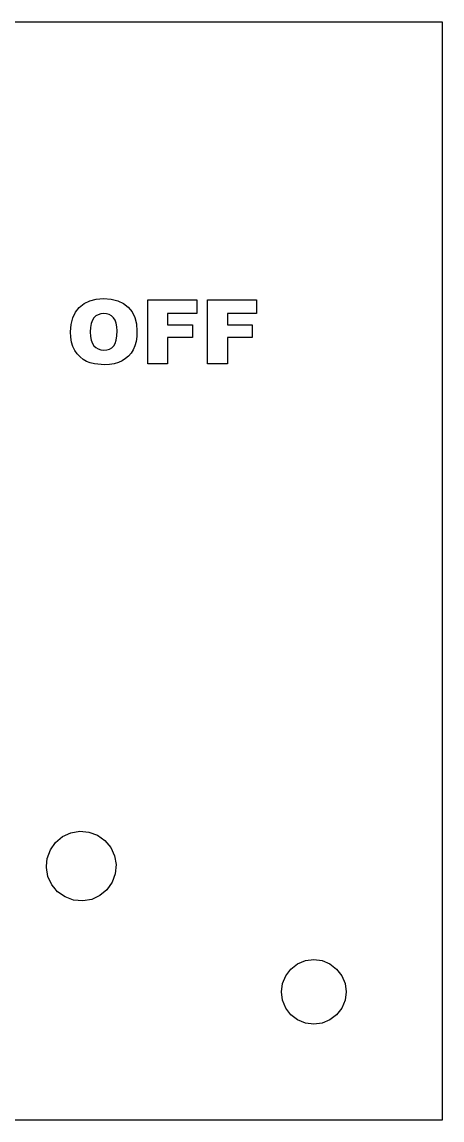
# Model space of a CAD drawing. Header units: metres. Extents: x 0 to 5.2, y 0 to 2.14.
# Drawn here: x 4.385 to 5.204, y 0 to 2.142 of the extents above; entities that cross this region are included whole.
import ezdxf

# ---------------------------------------------------------------- set-up
doc = ezdxf.new("R2010")
doc.units = ezdxf.units.M

msp = doc.modelspace()

# ---------------------------------------------------------------- linework, layer by layer
at = {"layer": 'EXTRUDER_SIDE'}
for p, q in [((0, 2.142, 0.0626), (5.204, 2.142, 0.0626)), ((0, 2.142, 0.0001), (5.204, 2.142, 0.0001)), ((5.204, 2.142, 0.0626), (5.204, 2.142, 0.0001)), ((5.204, 2.142, 0.0626), (5.204, 0, 0.0625)), ((5.204, 2.142, 0.0001), (5.204, 0)), ((4.4645, 0.5528, 0.0625), (4.4806, 0.5602, 0.0625)), ((4.4645, 0.5528, 0), (4.4806, 0.5602, 0)), ((4.4806, 0.5602, 0.0625), (4.498, 0.5633, 0.0625)), ((4.4806, 0.5602, 0), (4.498, 0.5633, 0)), ((4.4806, 0.5602, 0.0625), (4.4806, 0.5602, 0)), ((4.498, 0.5633, 0.0625), (4.5157, 0.5617, 0.0625)), ((4.498, 0.5633, 0.0625), (4.498, 0.5633, 0)), ((4.498, 0.5633, 0), (4.5157, 0.5617, 0)), ((4.5157, 0.5617, 0.0625), (4.5324, 0.5556, 0.0625)), ((4.5157, 0.5617, 0.0625), (4.5157, 0.5617, 0)), ((4.5157, 0.5617, 0), (4.5324, 0.5556, 0)), ((4.4406, 0.5269, 0.0625), (4.4508, 0.5414, 0.0625)), ((4.4406, 0.5269, 0), (4.4508, 0.5414, 0)), ((4.4508, 0.5414, 0.0625), (4.4645, 0.5528, 0.0625)), ((4.4508, 0.5414, 0), (4.4645, 0.5528, 0)), ((4.4508, 0.5414, 0.0625), (4.4508, 0.5414, 0)), ((4.4645, 0.5528, 0.0625), (4.4645, 0.5528, 0)), ((4.5324, 0.5556, 0.0625), (4.5324, 0.5556, 0)), ((4.5324, 0.5556, 0.0625), (4.5469, 0.5454, 0.0625)), ((4.5324, 0.5556, 0), (4.5469, 0.5454, 0)), ((4.5469, 0.5454, 0.0625), (4.5469, 0.5454, 0)), ((4.5469, 0.5454, 0.0625), (4.5583, 0.5317, 0.0625)), ((4.5469, 0.5454, 0), (4.5583, 0.5317, 0)), ((4.4345, 0.5102, 0.0625), (4.4406, 0.5269, 0.0625)), ((4.4345, 0.5102, 0), (4.4406, 0.5269, 0)), ((4.4406, 0.5269, 0.0625), (4.4406, 0.5269, 0)), ((4.5583, 0.5317, 0.0625), (4.5583, 0.5317, 0)), ((4.5583, 0.5317, 0.0625), (4.5658, 0.5156, 0.0625)), ((4.5583, 0.5317, 0), (4.5658, 0.5156, 0)), ((4.5658, 0.5156, 0.0625), (4.5658, 0.5156, 0)), ((4.5658, 0.5156, 0.0625), (4.5688, 0.4982, 0.0625)), ((4.5658, 0.5156, 0), (4.5688, 0.4982, 0)), ((4.4329, 0.4925, 0.0625), (4.4332, 0.4953, 0.0625)), ((4.4329, 0.4925, 0), (4.4332, 0.4953, 0)), ((4.4332, 0.4953, 0.0625), (4.4345, 0.5102, 0.0625)), ((4.4332, 0.4953, 0), (4.4345, 0.5102, 0)), ((4.4332, 0.4953, 0.0625), (4.4332, 0.4953, 0)), ((4.4345, 0.5102, 0.0625), (4.4345, 0.5102, 0)), ((4.5688, 0.4982, 0.0625), (4.5672, 0.4805, 0.0625)), ((4.5688, 0.4982, 0), (4.5672, 0.4805, 0)), ((4.5688, 0.4982, 0.0625), (4.5688, 0.4982, 0)), ((4.436, 0.475, 0.0625), (4.4329, 0.4925, 0.0625)), ((4.4329, 0.4925, 0.0625), (4.4329, 0.4925, 0)), ((4.436, 0.475, 0), (4.4329, 0.4925, 0)), ((4.4434, 0.4589, 0.0625), (4.436, 0.475, 0.0625)), ((4.436, 0.475, 0.0625), (4.436, 0.475, 0)), ((4.4434, 0.4589, 0), (4.436, 0.475, 0)), ((4.5672, 0.4805, 0.0625), (4.5611, 0.4638, 0.0625)), ((4.5672, 0.4805, 0), (4.5611, 0.4638, 0)), ((4.5672, 0.4805, 0.0625), (4.5672, 0.4805, 0)), ((4.4473, 0.4543, 0.0625), (4.4434, 0.4589, 0.0625)), ((4.4434, 0.4589, 0.0625), (4.4434, 0.4589, 0)), ((4.4473, 0.4543, 0), (4.4434, 0.4589, 0)), ((4.4473, 0.4543, 0.0625), (4.4473, 0.4543, 0)), ((4.4548, 0.4453, 0.0625), (4.4473, 0.4543, 0.0625)), ((4.4548, 0.4453, 0), (4.4473, 0.4543, 0)), ((4.5611, 0.4638, 0.0625), (4.5509, 0.4493, 0.0625)), ((4.5611, 0.4638, 0), (4.5509, 0.4493, 0)), ((4.5611, 0.4638, 0.0625), (4.5611, 0.4638, 0)), ((4.4548, 0.4453, 0.0625), (4.4548, 0.4453, 0)), ((4.4693, 0.4351, 0.0625), (4.4548, 0.4453, 0.0625)), ((4.4693, 0.4351, 0), (4.4548, 0.4453, 0)), ((4.486, 0.429, 0.0625), (4.4693, 0.4351, 0.0625)), ((4.4693, 0.4351, 0.0625), (4.4693, 0.4351, 0)), ((4.486, 0.429, 0), (4.4693, 0.4351, 0)), ((4.486, 0.429, 0.0625), (4.486, 0.429, 0)), ((4.5037, 0.4274, 0.0625), (4.486, 0.429, 0.0625)), ((4.5037, 0.4274, 0), (4.486, 0.429, 0)), ((4.5212, 0.4304, 0.0625), (4.5037, 0.4274, 0.0625)), ((4.5212, 0.4304, 0), (4.5037, 0.4274, 0)), ((4.5373, 0.4379, 0.0625), (4.5212, 0.4304, 0.0625)), ((4.5373, 0.4379, 0), (4.5212, 0.4304, 0)), ((4.5212, 0.4304, 0.0625), (4.5212, 0.4304, 0)), ((4.5509, 0.4493, 0.0625), (4.5373, 0.4379, 0.0625)), ((4.5509, 0.4493, 0), (4.5373, 0.4379, 0)), ((4.5373, 0.4379, 0.0625), (4.5373, 0.4379, 0)), ((4.5509, 0.4493, 0.0625), (4.5509, 0.4493, 0)), ((4.5037, 0.4274, 0.0625), (4.5037, 0.4274, 0)), ((4.9095, 0.2945, 0.0625), (4.9225, 0.3046, 0.0625)), ((4.9095, 0.2945, 0.0005), (4.9225, 0.3046, 0.0005)), ((4.9225, 0.3046, 0.0625), (4.9377, 0.3109, 0.0625)), ((4.9225, 0.3046, 0.0005), (4.9377, 0.3109, 0.0005)), ((4.9225, 0.3046, 0.0625), (4.9225, 0.3046, 0.0005)), ((4.9377, 0.3109, 0.0625), (4.954, 0.313, 0.0625)), ((4.9377, 0.3109, 0.0005), (4.954, 0.313, 0.0005)), ((4.9377, 0.3109, 0.0625), (4.9377, 0.3109, 0.0005)), ((4.954, 0.313, 0.0625), (4.9703, 0.3109, 0.0625)), ((4.954, 0.313, 0.0005), (4.9703, 0.3109, 0.0005)), ((4.954, 0.313, 0.0625), (4.954, 0.313, 0.0005)), ((4.9703, 0.3109, 0.0625), (4.9855, 0.3046, 0.0625)), ((4.9703, 0.3109, 0.0005), (4.9855, 0.3046, 0.0005)), ((4.9703, 0.3109, 0.0625), (4.9703, 0.3109, 0.0005)), ((4.9855, 0.3046, 0.0625), (4.9985, 0.2945, 0.0625)), ((4.9855, 0.3046, 0.0005), (4.9985, 0.2945, 0.0005)), ((4.9855, 0.3046, 0.0625), (4.9855, 0.3046, 0.0005)), ((4.8931, 0.2663, 0.0625), (4.8994, 0.2815, 0.0625)), ((4.8931, 0.2663, 0.0005), (4.8994, 0.2815, 0.0005)), ((4.8994, 0.2815, 0.0625), (4.9095, 0.2945, 0.0625)), ((4.8994, 0.2815, 0.0005), (4.9095, 0.2945, 0.0005)), ((4.8994, 0.2815, 0.0625), (4.8994, 0.2815, 0.0005)), ((4.9095, 0.2945, 0.0625), (4.9095, 0.2945, 0.0005)), ((4.9985, 0.2945, 0.0625), (5.0086, 0.2815, 0.0625)), ((4.9985, 0.2945, 0.0005), (5.0086, 0.2815, 0.0005)), ((4.9985, 0.2945, 0.0625), (4.9985, 0.2945, 0.0005)), ((5.0086, 0.2815, 0.0625), (5.0149, 0.2663, 0.0625)), ((5.0086, 0.2815, 0.0005), (5.0149, 0.2663, 0.0005)), ((5.0086, 0.2815, 0.0625), (5.0086, 0.2815, 0.0005)), ((4.891, 0.25, 0.0625), (4.8931, 0.2663, 0.0625)), ((4.891, 0.25, 0.0005), (4.8931, 0.2663, 0.0005)), ((4.8931, 0.2663, 0.0625), (4.8931, 0.2663, 0.0005)), ((5.0149, 0.2663, 0.0625), (5.017, 0.25, 0.0625)), ((5.0149, 0.2663, 0.0005), (5.017, 0.25, 0.0005)), ((5.0149, 0.2663, 0.0625), (5.0149, 0.2663, 0.0005)), ((4.8931, 0.2337, 0.0625), (4.891, 0.25, 0.0625)), ((4.8931, 0.2337, 0.0005), (4.891, 0.25, 0.0005)), ((4.891, 0.25, 0.0625), (4.891, 0.25, 0.0005)), ((5.017, 0.25, 0.0625), (5.0149, 0.2337, 0.0625)), ((5.017, 0.25, 0.0005), (5.0149, 0.2337, 0.0005)), ((5.017, 0.25, 0.0625), (5.017, 0.25, 0.0005)), ((4.8994, 0.2185, 0.0625), (4.8931, 0.2337, 0.0625)), ((4.8994, 0.2185, 0.0005), (4.8931, 0.2337, 0.0005)), ((4.8931, 0.2337, 0.0625), (4.8931, 0.2337, 0.0005)), ((4.9095, 0.2054, 0.0625), (4.8994, 0.2185, 0.0625)), ((4.9095, 0.2055, 0.0005), (4.8994, 0.2185, 0.0005)), ((4.8994, 0.2185, 0.0625), (4.8994, 0.2185, 0.0005)), ((5.0086, 0.2185, 0.0625), (4.9985, 0.2054, 0.0625)), ((5.0086, 0.2185, 0.0005), (4.9985, 0.2055, 0.0005)), ((5.0149, 0.2337, 0.0625), (5.0086, 0.2185, 0.0625)), ((5.0149, 0.2337, 0.0005), (5.0086, 0.2185, 0.0005)), ((5.0086, 0.2185, 0.0625), (5.0086, 0.2185, 0.0005)), ((5.0149, 0.2337, 0.0625), (5.0149, 0.2337, 0.0005)), ((4.9225, 0.1954, 0.0005), (4.9095, 0.2055, 0.0005)), ((4.9095, 0.2054, 0.0625), (4.9095, 0.2055, 0.0005)), ((4.9225, 0.1954, 0.0625), (4.9095, 0.2054, 0.0625)), ((4.9377, 0.1891, 0.0625), (4.9225, 0.1954, 0.0625)), ((4.9377, 0.1891, 0.0005), (4.9225, 0.1954, 0.0005)), ((4.9225, 0.1954, 0.0625), (4.9225, 0.1954, 0.0005)), ((4.9855, 0.1954, 0.0625), (4.9703, 0.1891, 0.0625)), ((4.9855, 0.1954, 0.0005), (4.9703, 0.1891, 0.0005)), ((4.9985, 0.2055, 0.0005), (4.9855, 0.1954, 0.0005)), ((4.9985, 0.2054, 0.0625), (4.9855, 0.1954, 0.0625)), ((4.9855, 0.1954, 0.0625), (4.9855, 0.1954, 0.0005)), ((4.9985, 0.2054, 0.0625), (4.9985, 0.2055, 0.0005)), ((4.954, 0.187, 0.0625), (4.9377, 0.1891, 0.0625)), ((4.954, 0.187, 0.0005), (4.9377, 0.1891, 0.0005)), ((4.9377, 0.1891, 0.0625), (4.9377, 0.1891, 0.0005)), ((4.9703, 0.1891, 0.0625), (4.954, 0.187, 0.0625)), ((4.9703, 0.1891, 0.0005), (4.954, 0.187, 0.0005)), ((4.954, 0.187, 0.0625), (4.954, 0.187, 0.0005)), ((4.9703, 0.1891, 0.0625), (4.9703, 0.1891, 0.0005)), ((5.204, 0), (0, 0)), ((5.204, 0, 0.0625), (5.204, 0)), ((5.204, 0, 0.0625), (0, 0, 0.0625))]:
    msp.add_line(p, q, dxfattribs=at)
at = {"layer": 'OFF'}
for p, q in [((4.4895, 1.5759, 0.0626), (4.4969, 1.5853, 0.0626)), ((4.4895, 1.5759, 0.0946), (4.4969, 1.5853, 0.0946)), ((4.4969, 1.5853, 0.0626), (4.5063, 1.5928, 0.0626)), ((4.4969, 1.5853, 0.0946), (4.5063, 1.5928, 0.0946)), ((4.4969, 1.5853, 0.0626), (4.4969, 1.5853, 0.0946)), ((4.5063, 1.5928, 0.0626), (4.5173, 1.5981, 0.0626)), ((4.5063, 1.5928, 0.0946), (4.5173, 1.5981, 0.0946)), ((4.5063, 1.5928, 0.0626), (4.5063, 1.5928, 0.0946)), ((4.5173, 1.5981, 0.0626), (4.53, 1.6013, 0.0626)), ((4.5173, 1.5981, 0.0946), (4.53, 1.6013, 0.0946)), ((4.5173, 1.5981, 0.0626), (4.5173, 1.5981, 0.0946)), ((4.53, 1.6013, 0.0626), (4.5444, 1.6024, 0.0626)), ((4.53, 1.6013, 0.0946), (4.5444, 1.6024, 0.0946)), ((4.53, 1.6013, 0.0626), (4.53, 1.6013, 0.0946)), ((4.5444, 1.6024, 0.0626), (4.5591, 1.6013, 0.0626)), ((4.5444, 1.6024, 0.0946), (4.5591, 1.6013, 0.0946)), ((4.5444, 1.6024, 0.0626), (4.5444, 1.6024, 0.0946)), ((4.5591, 1.6013, 0.0626), (4.5721, 1.5982, 0.0626)), ((4.5591, 1.6013, 0.0946), (4.5721, 1.5982, 0.0946)), ((4.5591, 1.6013, 0.0626), (4.5591, 1.6013, 0.0946)), ((4.5721, 1.5982, 0.0626), (4.5832, 1.5929, 0.0626)), ((4.5721, 1.5982, 0.0946), (4.5832, 1.5929, 0.0946)), ((4.5721, 1.5982, 0.0626), (4.5721, 1.5982, 0.0946)), ((4.5832, 1.5929, 0.0626), (4.5925, 1.5856, 0.0626)), ((4.5832, 1.5929, 0.0946), (4.5925, 1.5856, 0.0946)), ((4.5832, 1.5929, 0.0626), (4.5832, 1.5929, 0.0946)), ((4.5925, 1.5856, 0.0626), (4.5999, 1.5764, 0.0626)), ((4.5925, 1.5856, 0.0946), (4.5999, 1.5764, 0.0946)), ((4.5925, 1.5856, 0.0626), (4.5925, 1.5856, 0.0946)), ((4.6304, 1.6002, 0.0626), (4.7259, 1.6002, 0.0626)), ((4.6304, 1.4752, 0.0626), (4.6304, 1.6002, 0.0626)), ((4.6304, 1.6002, 0.0946), (4.7259, 1.6002, 0.0946)), ((4.6304, 1.4752, 0.0946), (4.6304, 1.6002, 0.0946)), ((4.6304, 1.6002, 0.0626), (4.6304, 1.6002, 0.0946)), ((4.7259, 1.6002, 0.0626), (4.7259, 1.5734, 0.0626)), ((4.7259, 1.6002, 0.0946), (4.7259, 1.5734, 0.0946)), ((4.7259, 1.6002, 0.0626), (4.7259, 1.6002, 0.0946)), ((4.7469, 1.6002, 0.0626), (4.8424, 1.6002, 0.0626)), ((4.7469, 1.4752, 0.0626), (4.7469, 1.6002, 0.0626)), ((4.7469, 1.6002, 0.0946), (4.8424, 1.6002, 0.0946)), ((4.7469, 1.4752, 0.0946), (4.7469, 1.6002, 0.0946)), ((4.7469, 1.6002, 0.0626), (4.7469, 1.6002, 0.0946)), ((4.8424, 1.6002, 0.0626), (4.8424, 1.5734, 0.0626)), ((4.8424, 1.6002, 0.0946), (4.8424, 1.5734, 0.0946)), ((4.8424, 1.6002, 0.0626), (4.8424, 1.6002, 0.0946)), ((4.481, 1.5521, 0.0626), (4.4841, 1.5649, 0.0626)), ((4.481, 1.5521, 0.0946), (4.4841, 1.5649, 0.0946)), ((4.4841, 1.5649, 0.0626), (4.4895, 1.5759, 0.0626)), ((4.4841, 1.5649, 0.0946), (4.4895, 1.5759, 0.0946)), ((4.4841, 1.5649, 0.0626), (4.4841, 1.5649, 0.0946)), ((4.4895, 1.5759, 0.0626), (4.4895, 1.5759, 0.0946)), ((4.5256, 1.5648, 0.0626), (4.5225, 1.56, 0.0626)), ((4.5256, 1.5648, 0.0946), (4.5225, 1.56, 0.0946)), ((4.5294, 1.5685, 0.0626), (4.5256, 1.5648, 0.0626)), ((4.5294, 1.5685, 0.0946), (4.5256, 1.5648, 0.0946)), ((4.5256, 1.5648, 0.0626), (4.5256, 1.5648, 0.0946)), ((4.5338, 1.571, 0.0626), (4.5294, 1.5685, 0.0626)), ((4.5338, 1.571, 0.0946), (4.5294, 1.5685, 0.0946)), ((4.5294, 1.5685, 0.0626), (4.5294, 1.5685, 0.0946)), ((4.5388, 1.5726, 0.0626), (4.5338, 1.571, 0.0626)), ((4.5388, 1.5726, 0.0946), (4.5338, 1.571, 0.0946)), ((4.5338, 1.571, 0.0626), (4.5338, 1.571, 0.0946)), ((4.5443, 1.5731, 0.0626), (4.5388, 1.5726, 0.0626)), ((4.5443, 1.5731, 0.0946), (4.5388, 1.5726, 0.0946)), ((4.5388, 1.5726, 0.0626), (4.5388, 1.5726, 0.0946)), ((4.5501, 1.5726, 0.0626), (4.5443, 1.5731, 0.0626)), ((4.5501, 1.5726, 0.0946), (4.5443, 1.5731, 0.0946)), ((4.5443, 1.5731, 0.0626), (4.5443, 1.5731, 0.0946)), ((4.5553, 1.5711, 0.0626), (4.5501, 1.5726, 0.0626)), ((4.5553, 1.5711, 0.0946), (4.5501, 1.5726, 0.0946)), ((4.5501, 1.5726, 0.0626), (4.5501, 1.5726, 0.0946)), ((4.5598, 1.5685, 0.0626), (4.5553, 1.5711, 0.0626)), ((4.5598, 1.5685, 0.0946), (4.5553, 1.5711, 0.0946)), ((4.5553, 1.5711, 0.0626), (4.5553, 1.5711, 0.0946)), ((4.5637, 1.565, 0.0626), (4.5598, 1.5685, 0.0626)), ((4.5637, 1.565, 0.0946), (4.5598, 1.5685, 0.0946)), ((4.5598, 1.5685, 0.0626), (4.5598, 1.5685, 0.0946)), ((4.5668, 1.5603, 0.0626), (4.5637, 1.565, 0.0626)), ((4.5668, 1.5603, 0.0946), (4.5637, 1.565, 0.0946)), ((4.5637, 1.565, 0.0626), (4.5637, 1.565, 0.0946)), ((4.5999, 1.5764, 0.0626), (4.6052, 1.5655, 0.0626)), ((4.5999, 1.5764, 0.0946), (4.6052, 1.5655, 0.0946)), ((4.5999, 1.5764, 0.0626), (4.5999, 1.5764, 0.0946)), ((4.6052, 1.5655, 0.0626), (4.6083, 1.5529, 0.0626)), ((4.6052, 1.5655, 0.0946), (4.6083, 1.5529, 0.0946)), ((4.6052, 1.5655, 0.0626), (4.6052, 1.5655, 0.0946)), ((4.7259, 1.5734, 0.0626), (4.6692, 1.5734, 0.0626)), ((4.6692, 1.5734, 0.0626), (4.6692, 1.5515, 0.0626)), ((4.7259, 1.5734, 0.0946), (4.6692, 1.5734, 0.0946)), ((4.6692, 1.5734, 0.0946), (4.6692, 1.5515, 0.0946)), ((4.6692, 1.5734, 0.0626), (4.6692, 1.5734, 0.0946)), ((4.7259, 1.5734, 0.0626), (4.7259, 1.5734, 0.0946)), ((4.8424, 1.5734, 0.0626), (4.7856, 1.5734, 0.0626)), ((4.7856, 1.5734, 0.0626), (4.7856, 1.5515, 0.0626)), ((4.8424, 1.5734, 0.0946), (4.7856, 1.5734, 0.0946)), ((4.7856, 1.5734, 0.0946), (4.7856, 1.5515, 0.0946)), ((4.7856, 1.5734, 0.0626), (4.7856, 1.5734, 0.0946)), ((4.8424, 1.5734, 0.0626), (4.8424, 1.5734, 0.0946)), ((4.4799, 1.5376, 0.0626), (4.481, 1.5521, 0.0626)), ((4.4799, 1.5376, 0.0946), (4.481, 1.5521, 0.0946)), ((4.481, 1.5521, 0.0626), (4.481, 1.5521, 0.0946)), ((4.519, 1.5463, 0.0626), (4.5185, 1.5375, 0.0626)), ((4.519, 1.5463, 0.0946), (4.5185, 1.5375, 0.0946)), ((4.5203, 1.5539, 0.0626), (4.519, 1.5463, 0.0626)), ((4.5203, 1.5539, 0.0946), (4.519, 1.5463, 0.0946)), ((4.519, 1.5463, 0.0626), (4.519, 1.5463, 0.0946)), ((4.5225, 1.56, 0.0626), (4.5203, 1.5539, 0.0626)), ((4.5225, 1.56, 0.0946), (4.5203, 1.5539, 0.0946)), ((4.5203, 1.5539, 0.0626), (4.5203, 1.5539, 0.0946)), ((4.5225, 1.56, 0.0626), (4.5225, 1.56, 0.0946)), ((4.569, 1.5545, 0.0626), (4.5668, 1.5603, 0.0626)), ((4.569, 1.5544, 0.0946), (4.5668, 1.5603, 0.0946)), ((4.5668, 1.5603, 0.0626), (4.5668, 1.5603, 0.0946)), ((4.5703, 1.5474, 0.0626), (4.569, 1.5545, 0.0626)), ((4.569, 1.5545, 0.0626), (4.569, 1.5544, 0.0946)), ((4.5703, 1.5474, 0.0946), (4.569, 1.5544, 0.0946)), ((4.5708, 1.5392, 0.0626), (4.5703, 1.5474, 0.0626)), ((4.5708, 1.5392, 0.0946), (4.5703, 1.5474, 0.0946)), ((4.5703, 1.5474, 0.0626), (4.5703, 1.5474, 0.0946)), ((4.6083, 1.5529, 0.0626), (4.6094, 1.5387, 0.0626)), ((4.6083, 1.5529, 0.0946), (4.6094, 1.5387, 0.0946)), ((4.6083, 1.5529, 0.0626), (4.6083, 1.5529, 0.0946)), ((4.6692, 1.5515, 0.0626), (4.7176, 1.5515, 0.0626)), ((4.6692, 1.5515, 0.0946), (4.7176, 1.5515, 0.0946)), ((4.6692, 1.5515, 0.0626), (4.6692, 1.5515, 0.0946)), ((4.7176, 1.5515, 0.0626), (4.7176, 1.5263, 0.0626)), ((4.7176, 1.5515, 0.0946), (4.7176, 1.5263, 0.0946)), ((4.7176, 1.5515, 0.0626), (4.7176, 1.5515, 0.0946)), ((4.7856, 1.5515, 0.0626), (4.8341, 1.5515, 0.0626)), ((4.7856, 1.5515, 0.0946), (4.8341, 1.5515, 0.0946)), ((4.7856, 1.5515, 0.0626), (4.7856, 1.5515, 0.0946)), ((4.8341, 1.5515, 0.0626), (4.8341, 1.5263, 0.0626)), ((4.8341, 1.5515, 0.0946), (4.8341, 1.5263, 0.0946)), ((4.8341, 1.5515, 0.0626), (4.8341, 1.5515, 0.0946)), ((4.4804, 1.5271, 0.0626), (4.4799, 1.5376, 0.0626)), ((4.4804, 1.5271, 0.0946), (4.4799, 1.5376, 0.0946)), ((4.4799, 1.5376, 0.0626), (4.4799, 1.5376, 0.0946)), ((4.482, 1.5176, 0.0626), (4.4804, 1.5271, 0.0626)), ((4.482, 1.5176, 0.0946), (4.4804, 1.5271, 0.0946)), ((4.4804, 1.5271, 0.0626), (4.4804, 1.5271, 0.0946)), ((4.5185, 1.5375, 0.0626), (4.5189, 1.5287, 0.0626)), ((4.5185, 1.5375, 0.0946), (4.5189, 1.5287, 0.0946)), ((4.5185, 1.5375, 0.0626), (4.5185, 1.5375, 0.0946)), ((4.5189, 1.5287, 0.0626), (4.5203, 1.5212, 0.0626)), ((4.5189, 1.5287, 0.0946), (4.5203, 1.5212, 0.0946)), ((4.5189, 1.5287, 0.0626), (4.5189, 1.5287, 0.0946)), ((4.5203, 1.5212, 0.0626), (4.5225, 1.5151, 0.0626)), ((4.5203, 1.5212, 0.0946), (4.5225, 1.5151, 0.0946)), ((4.5203, 1.5212, 0.0626), (4.5203, 1.5212, 0.0946)), ((4.5669, 1.515, 0.0626), (4.5691, 1.5214, 0.0626)), ((4.5669, 1.515, 0.0946), (4.5691, 1.5214, 0.0946)), ((4.5691, 1.5214, 0.0626), (4.5704, 1.5295, 0.0626)), ((4.5691, 1.5214, 0.0946), (4.5704, 1.5295, 0.0946)), ((4.5691, 1.5214, 0.0626), (4.5691, 1.5214, 0.0946)), ((4.5704, 1.5295, 0.0626), (4.5708, 1.5392, 0.0626)), ((4.5704, 1.5295, 0.0946), (4.5708, 1.5392, 0.0946)), ((4.5704, 1.5295, 0.0626), (4.5704, 1.5295, 0.0946)), ((4.5708, 1.5392, 0.0626), (4.5708, 1.5392, 0.0946)), ((4.6089, 1.5282, 0.0626), (4.6076, 1.5187, 0.0626)), ((4.6089, 1.5282, 0.0946), (4.6076, 1.5187, 0.0946)), ((4.6094, 1.5387, 0.0626), (4.6089, 1.5282, 0.0626)), ((4.6094, 1.5387, 0.0946), (4.6089, 1.5282, 0.0946)), ((4.6089, 1.5282, 0.0626), (4.6089, 1.5282, 0.0946)), ((4.6094, 1.5387, 0.0626), (4.6094, 1.5387, 0.0946)), ((4.7176, 1.5263, 0.0626), (4.6692, 1.5263, 0.0626)), ((4.6692, 1.5263, 0.0626), (4.6692, 1.4752, 0.0626)), ((4.7176, 1.5263, 0.0946), (4.6692, 1.5263, 0.0946)), ((4.6692, 1.5263, 0.0946), (4.6692, 1.4752, 0.0946)), ((4.6692, 1.5263, 0.0626), (4.6692, 1.5263, 0.0946)), ((4.7176, 1.5263, 0.0626), (4.7176, 1.5263, 0.0946)), ((4.8341, 1.5263, 0.0626), (4.7856, 1.5263, 0.0626)), ((4.7856, 1.5263, 0.0626), (4.7856, 1.4752, 0.0626)), ((4.8341, 1.5263, 0.0946), (4.7856, 1.5263, 0.0946)), ((4.7856, 1.5263, 0.0946), (4.7856, 1.4752, 0.0946)), ((4.7856, 1.5263, 0.0626), (4.7856, 1.5263, 0.0946)), ((4.8341, 1.5263, 0.0626), (4.8341, 1.5263, 0.0946)), ((4.4847, 1.5089, 0.0626), (4.482, 1.5176, 0.0626)), ((4.4847, 1.5089, 0.0946), (4.482, 1.5176, 0.0946)), ((4.482, 1.5176, 0.0626), (4.482, 1.5176, 0.0946)), ((4.4885, 1.5011, 0.0626), (4.4847, 1.5089, 0.0626)), ((4.4885, 1.5011, 0.0946), (4.4847, 1.5089, 0.0946)), ((4.4847, 1.5089, 0.0626), (4.4847, 1.5089, 0.0946)), ((4.4931, 1.4943, 0.0626), (4.4885, 1.5011, 0.0626)), ((4.4931, 1.4943, 0.0946), (4.4885, 1.5011, 0.0946)), ((4.4885, 1.5011, 0.0626), (4.4885, 1.5011, 0.0946)), ((4.5225, 1.5151, 0.0626), (4.5255, 1.5103, 0.0626)), ((4.5225, 1.5151, 0.0946), (4.5255, 1.5103, 0.0946)), ((4.5225, 1.5151, 0.0626), (4.5225, 1.5151, 0.0946)), ((4.5255, 1.5103, 0.0626), (4.5294, 1.5067, 0.0626)), ((4.5255, 1.5103, 0.0946), (4.5294, 1.5067, 0.0946)), ((4.5255, 1.5103, 0.0626), (4.5255, 1.5103, 0.0946)), ((4.5294, 1.5067, 0.0626), (4.5338, 1.5041, 0.0626)), ((4.5294, 1.5067, 0.0946), (4.5338, 1.5041, 0.0946)), ((4.5294, 1.5067, 0.0626), (4.5294, 1.5067, 0.0946)), ((4.5338, 1.5041, 0.0626), (4.5389, 1.5025, 0.0626)), ((4.5338, 1.5041, 0.0946), (4.5389, 1.5025, 0.0946)), ((4.5338, 1.5041, 0.0626), (4.5338, 1.5041, 0.0946)), ((4.5389, 1.5025, 0.0626), (4.5447, 1.502, 0.0626)), ((4.5389, 1.5025, 0.0946), (4.5447, 1.502, 0.0946)), ((4.5389, 1.5025, 0.0626), (4.5389, 1.5025, 0.0946)), ((4.5447, 1.502, 0.0626), (4.5506, 1.5025, 0.0626)), ((4.5447, 1.502, 0.0946), (4.5506, 1.5025, 0.0946)), ((4.5447, 1.502, 0.0626), (4.5447, 1.502, 0.0946)), ((4.5506, 1.5025, 0.0626), (4.5557, 1.504, 0.0626)), ((4.5506, 1.5025, 0.0946), (4.5557, 1.504, 0.0946)), ((4.5506, 1.5025, 0.0626), (4.5506, 1.5025, 0.0946)), ((4.5557, 1.504, 0.0626), (4.5602, 1.5066, 0.0626)), ((4.5557, 1.504, 0.0946), (4.5602, 1.5066, 0.0946)), ((4.5557, 1.504, 0.0626), (4.5557, 1.504, 0.0946)), ((4.5602, 1.5066, 0.0626), (4.564, 1.5101, 0.0626)), ((4.5602, 1.5066, 0.0946), (4.564, 1.5101, 0.0946)), ((4.5602, 1.5066, 0.0626), (4.5602, 1.5066, 0.0946)), ((4.564, 1.5101, 0.0626), (4.5669, 1.515, 0.0626)), ((4.564, 1.5101, 0.0946), (4.5669, 1.515, 0.0946)), ((4.564, 1.5101, 0.0626), (4.564, 1.5101, 0.0946)), ((4.5669, 1.515, 0.0626), (4.5669, 1.515, 0.0946)), ((4.602, 1.5027, 0.0626), (4.5979, 1.4961, 0.0626)), ((4.602, 1.5027, 0.0946), (4.5979, 1.4961, 0.0946)), ((4.6053, 1.5102, 0.0626), (4.602, 1.5027, 0.0626)), ((4.6053, 1.5102, 0.0946), (4.602, 1.5027, 0.0946)), ((4.602, 1.5027, 0.0626), (4.602, 1.5027, 0.0946)), ((4.6076, 1.5187, 0.0626), (4.6053, 1.5102, 0.0626)), ((4.6076, 1.5187, 0.0946), (4.6053, 1.5102, 0.0946)), ((4.6053, 1.5102, 0.0626), (4.6053, 1.5102, 0.0946)), ((4.6076, 1.5187, 0.0626), (4.6076, 1.5187, 0.0946)), ((4.4984, 1.4885, 0.0626), (4.4931, 1.4943, 0.0626)), ((4.4984, 1.4885, 0.0946), (4.4931, 1.4943, 0.0946)), ((4.4931, 1.4943, 0.0626), (4.4931, 1.4943, 0.0946)), ((4.5044, 1.4837, 0.0626), (4.4984, 1.4885, 0.0626)), ((4.5044, 1.4837, 0.0946), (4.4984, 1.4885, 0.0946)), ((4.4984, 1.4885, 0.0626), (4.4984, 1.4885, 0.0946)), ((4.511, 1.4798, 0.0626), (4.5044, 1.4837, 0.0626)), ((4.511, 1.4798, 0.0946), (4.5044, 1.4837, 0.0946)), ((4.5044, 1.4837, 0.0626), (4.5044, 1.4837, 0.0946)), ((4.5183, 1.4769, 0.0626), (4.511, 1.4798, 0.0626)), ((4.5183, 1.4769, 0.0946), (4.511, 1.4798, 0.0946)), ((4.511, 1.4798, 0.0626), (4.511, 1.4798, 0.0946)), ((4.5807, 1.4809, 0.0626), (4.5733, 1.4775, 0.0626)), ((4.5807, 1.4809, 0.0946), (4.5733, 1.4775, 0.0946)), ((4.5873, 1.4852, 0.0626), (4.5807, 1.4809, 0.0626)), ((4.5873, 1.4852, 0.0946), (4.5807, 1.4809, 0.0946)), ((4.5807, 1.4809, 0.0626), (4.5807, 1.4809, 0.0946)), ((4.593, 1.4903, 0.0626), (4.5873, 1.4852, 0.0626)), ((4.593, 1.4903, 0.0946), (4.5873, 1.4852, 0.0946)), ((4.5873, 1.4852, 0.0626), (4.5873, 1.4852, 0.0946)), ((4.5979, 1.4961, 0.0626), (4.593, 1.4903, 0.0626)), ((4.5979, 1.4961, 0.0946), (4.593, 1.4903, 0.0946)), ((4.593, 1.4903, 0.0626), (4.593, 1.4903, 0.0946)), ((4.5979, 1.4961, 0.0626), (4.5979, 1.4961, 0.0946)), ((4.5266, 1.4748, 0.0626), (4.5183, 1.4769, 0.0626)), ((4.5266, 1.4748, 0.0946), (4.5183, 1.4769, 0.0946)), ((4.5183, 1.4769, 0.0626), (4.5183, 1.4769, 0.0946)), ((4.546, 1.4731, 0.0626), (4.5266, 1.4748, 0.0626)), ((4.546, 1.4731, 0.0946), (4.5266, 1.4748, 0.0946)), ((4.5266, 1.4748, 0.0626), (4.5266, 1.4748, 0.0946)), ((4.5559, 1.4736, 0.0626), (4.546, 1.4731, 0.0626)), ((4.5559, 1.4736, 0.0946), (4.546, 1.4731, 0.0946)), ((4.546, 1.4731, 0.0626), (4.546, 1.4731, 0.0946)), ((4.5651, 1.475, 0.0626), (4.5559, 1.4736, 0.0626)), ((4.5651, 1.475, 0.0946), (4.5559, 1.4736, 0.0946)), ((4.5559, 1.4736, 0.0626), (4.5559, 1.4736, 0.0946)), ((4.5733, 1.4775, 0.0626), (4.5651, 1.475, 0.0626)), ((4.5733, 1.4775, 0.0946), (4.5651, 1.475, 0.0946)), ((4.5651, 1.475, 0.0626), (4.5651, 1.475, 0.0946)), ((4.5733, 1.4775, 0.0626), (4.5733, 1.4775, 0.0946)), ((4.6692, 1.4752, 0.0626), (4.6304, 1.4752, 0.0626)), ((4.6692, 1.4752, 0.0946), (4.6304, 1.4752, 0.0946)), ((4.6304, 1.4752, 0.0626), (4.6304, 1.4752, 0.0946)), ((4.6692, 1.4752, 0.0626), (4.6692, 1.4752, 0.0946)), ((4.7856, 1.4752, 0.0626), (4.7469, 1.4752, 0.0626)), ((4.7856, 1.4752, 0.0946), (4.7469, 1.4752, 0.0946)), ((4.7469, 1.4752, 0.0626), (4.7469, 1.4752, 0.0946)), ((4.7856, 1.4752, 0.0626), (4.7856, 1.4752, 0.0946))]:
    msp.add_line(p, q, dxfattribs=at)

doc.saveas('drawing.dxf')
